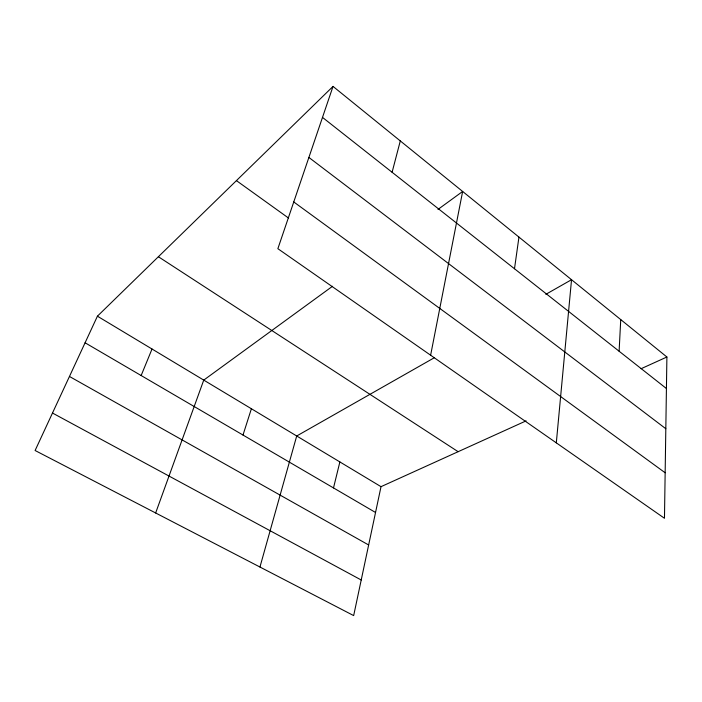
<?xml version="1.0" encoding="UTF-8"?>
<svg xmlns="http://www.w3.org/2000/svg" width="702" height="702" viewBox="0 0 702 702"><rect width="100%" height="100%" fill="white"/><g stroke="black" fill="none" stroke-linecap="round" stroke-linejoin="round"><path stroke-width="1.05" d="M666.9 357.002L664.469 518.278L277.869 248.692L333.029 86.407L666.9 357.002L641.066 368.725M619.111 351.228L620.743 319.594M556.309 442.857L571.533 279.712L545.831 294.331M514.496 268.761L518.953 237.1M430.624 355.212L462.644 191.462L437.978 209.433M526.096 420.867L381.019 486.67L353.668 615.593L35.1 450.508L97.42 316.19L333.029 86.407M333.503 487.925L339.873 461.934M392.102 172.271L400.298 140.926M259.951 567.023L296.709 435.986L434.134 357.844M242.997 435.047L251.395 408.748M155.642 512.978L203.747 380.107L332.546 286.258M141.146 375.535L152.027 349.017M52.483 413.03L361.223 580.001M69.454 376.456L368.647 544.98M85.082 342.778L375.544 512.486M97.42 316.19L381.019 486.67M158.38 256.73L458.125 451.693M236.425 180.625L288.566 218.068M293.752 201.948L665.154 472.771M308.889 157.441L665.821 428.738M322.499 117.401L666.426 388.531"/></g></svg>
